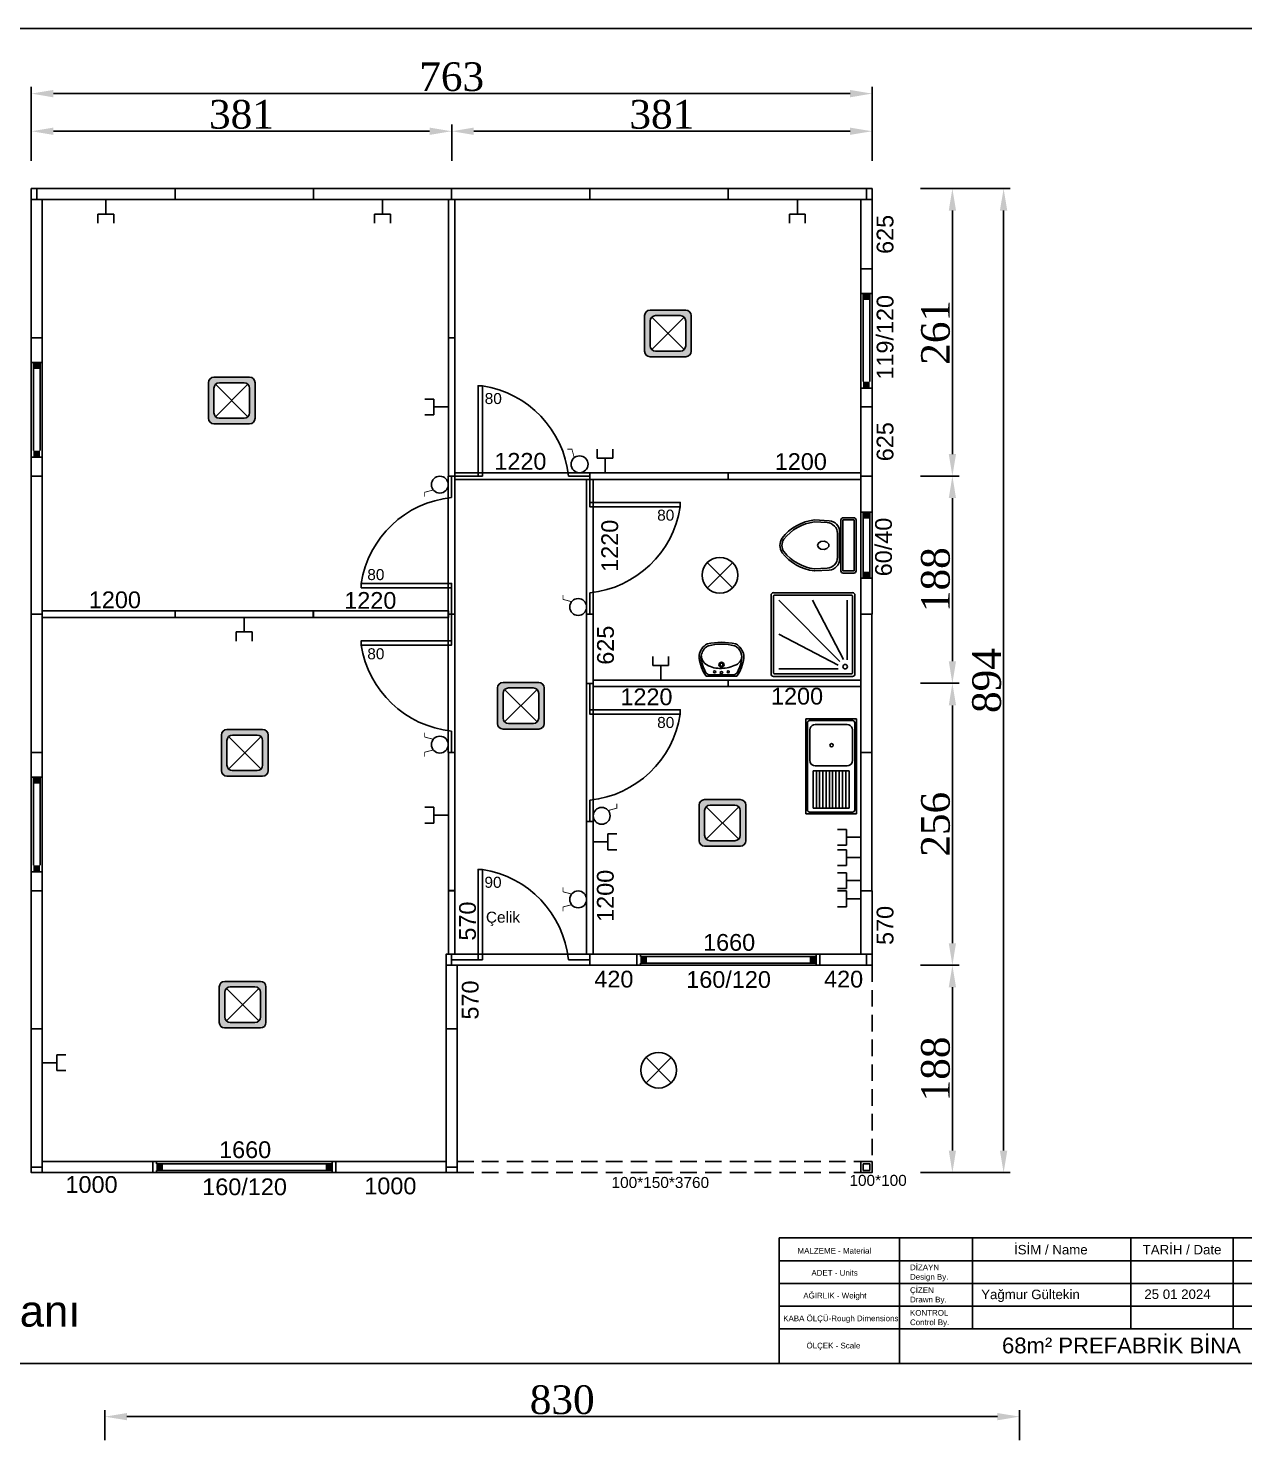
# Model space of a CAD drawing. Header units: millimetres. Extents: x 204298 to 220821, y -217696 to -203281.
# Drawn here: x 208534 to 209637, y -204672 to -203379 of the extents above; entities that cross this region are included whole.
import ezdxf
from ezdxf.enums import TextEntityAlignment as Align

# ---------------------------------------------------------------- set-up
doc = ezdxf.new("R2010")
doc.units = ezdxf.units.MM
doc.header["$MEASUREMENT"] = 0
doc.linetypes.add('DASHED', pattern=[0.75, 0.5, -0.25])
for name, color, linetype in [('1', 250, 'Continuous'), ('Block1', 255, 'Continuous'), ('DUVAR', 7, 'Continuous'), ('KAPI-PEN', 3, 'Continuous'), ('OLCU', 2, 'Continuous'), ('PANO', 11, 'Continuous'), ('TEFRIS', 4, 'Continuous')]:
    doc.layers.add(name, color=color, linetype=linetype)
doc.styles.add('133', font='times.ttf')
doc.styles.get("Standard").update_dxf_attribs({"font": 'arial.ttf'})
doc.dimstyles.new('MAKAS', dxfattribs={"dimscale": 20, "dimtxt": 1.3, "dimasz": 1, "dimexe": 0.3, "dimexo": 0.3, "dimgap": 0.1, "dimtad": 1, "dimrnd": 1, "dimzin": 12, "dimdsep": 46, "dimlunit": 6, "dimtxsty": '133', "dimcen": 0.8, "dimdle": 0.0005, "dimclrd": 4, "dimclre": 6, "dimclrt": 2, "dimazin": 3, "dimtfac": 1, "dimtmove": 0, "dimatfit": 2, "dimldrblk": 'DOTSMALL', "dimfxl": 0, "dimtolj": 1, "dimtzin": 0, "dimarcsym": 0})

# ---------------------------------------------------------------- blocks, each defined once
blk = doc.blocks.new('110')
blk.add_lwpolyline([(74265.2, -40100.5), (74265.2, -40226), (74275.2, -40226), (74275.2, -40100.5)], close=True)
blk = doc.blocks.new('jyt')
at = {"layer": 'PANO', "color": 1}
for p, q in [((-19934.2, -6827.4), (-19934.2, -6747.4)), ((-19928.2, -6827.4), (-19928.2, -6747.4))]:
    blk.add_line(p, q, dxfattribs=at)
for points in [[(-19926.2, -6747.4), (-19936.2, -6747.4)], [(-19926.2, -6833.4), (-19936.2, -6833.4)]]:
    blk.add_lwpolyline(points, dxfattribs=at)
for points in [[(-19928.2, -6747.4), (-19928.2, -6753.4), (-19934.2, -6747.4), (-19934.2, -6753.4)], [(-19928.2, -6833.4), (-19928.2, -6827.4), (-19934.2, -6833.4), (-19934.2, -6827.4)]]:
    blk.add_solid(points, dxfattribs=at)
blk = doc.blocks.new('jsrfg')
at = {"layer": 'PANO', "color": 1}
for p, q in [((-19485.5, -7182.8), (-19485.5, -7242.8)), ((-19479.5, -7182.8), (-19479.5, -7242.8))]:
    blk.add_line(p, q, dxfattribs=at)
for points in [[(-19487.5, -7182.8), (-19477.5, -7182.8)], [(-19487.5, -7242.8), (-19477.5, -7242.8)]]:
    blk.add_lwpolyline(points, dxfattribs=at)
for points in [[(-19485.5, -7182.8), (-19485.5, -7188.8), (-19479.5, -7182.8), (-19479.5, -7188.8)], [(-19485.5, -7242.8), (-19485.5, -7236.8), (-19479.5, -7242.8), (-19479.5, -7236.8)]]:
    blk.add_solid(points, dxfattribs=at)
blk = doc.blocks.new('113')
for points in [[(74265.2, -40728), (74265.2, -40853.5), (74275.2, -40853.5), (74275.2, -40728)], [(74265.2, -40728), (74265.2, -40853.5), (74275.2, -40853.5), (74275.2, -40728)], [(74275.2, -40853.5), (74275.2, -40728), (74265.2, -40728), (74265.2, -40853.5)]]:
    blk.add_lwpolyline(points, close=True)
at = {"layer": 'KAPI-PEN'}
for points in [[(74270.2, -40728), (74270.2, -40756)], [(74270.2, -40834), (74270.2, -40853.5)]]:
    blk.add_lwpolyline(points, dxfattribs=at)
blk.add_lwpolyline([(74270.2, -40834, -0.341049), (74188.2, -40756), (74270.2, -40756), (74270.2, -40752), (74188.2, -40752), (74188.2, -40756)], format="xyb", dxfattribs=at)
blk = doc.blocks.new('gfj')
at = {"layer": 'Block1', "color": 1}
for p, q in [((-3418.2, -20535), (-3418.2, -20533)), ((-3418.2, -20541), (-3418.2, -20543))]:
    blk.add_line(p, q, dxfattribs=at)
at = {"layer": 'PANO', "color": 1}
for p, q in [((-3418.2, -20535), (-3258.7, -20535)), ((-3418.2, -20541), (-3258.7, -20541))]:
    blk.add_line(p, q, dxfattribs=at)
blk.add_lwpolyline([(-3258.7, -20543), (-3258.7, -20533)], dxfattribs=at)
for points in [[(-3418.2, -20541), (-3412.2, -20541), (-3418.2, -20535), (-3412.2, -20535)], [(-3258.7, -20541), (-3264.7, -20541), (-3258.7, -20535), (-3264.7, -20535)]]:
    blk.add_solid(points, dxfattribs=at)
blk = doc.blocks.new('D')
blk.add_lwpolyline([(69161.3, -39614.6), (69286.8, -39614.6), (69286.8, -39608.6), (69161.3, -39608.6)], close=True)
blk = doc.blocks.new('KAPI')
for points in [[(68907.3, -39991.1), (68907.3, -40116.6), (68913.3, -40116.6), (68913.3, -39991.1)], [(68907.3, -39991.1), (68907.3, -40116.6), (68913.3, -40116.6), (68913.3, -39991.1)], [(68913.3, -40116.6), (68913.3, -39991.1), (68907.3, -39991.1), (68907.3, -40116.6)]]:
    blk.add_lwpolyline(points, close=True)
at = {"layer": 'KAPI-PEN'}
for points in [[(68910.3, -39991.1), (68910.3, -40019.1)], [(68910.3, -40097.1), (68910.3, -40116.6)]]:
    blk.add_lwpolyline(points, dxfattribs=at)
blk.add_lwpolyline([(68910.3, -40097.1, -0.341049), (68828.3, -40019.1), (68910.3, -40019.1), (68910.3, -40015.1), (68828.3, -40015.1), (68828.3, -40019.1)], format="xyb", dxfattribs=at)
blk = doc.blocks.new('EVYE')
at = {"layer": 'TEFRIS'}
for p, q in [((-45.2, 24.7), (40.8, 24.7)), ((-45.2, 24.7), (-45.2, -21.3)), ((-41.7, 23.2), (37.3, 23.2)), ((-40.2, -12.8, -1.5), (-40.2, 16.2, -1.5)), ((-35.4, 21, -1.5), (-7.4, 21, -1.5)), ((35.8, 18.1, -1.7), (1.9, 18.1, -1.7)), ((1.9, 18.1, -1.7), (1.9, -14.6, -1.7)), ((35.8, 15.1, -1.7), (1.9, 15.1, -1.7)), ((35.8, -14.6, -1.7), (35.8, 18.1, -1.7)), ((40.8, 24.7), (40.8, -21.3)), ((35.8, 12.2, -1.7), (1.9, 12.2, -1.7)), ((35.8, 9.2, -1.7), (1.9, 9.2, -1.7)), ((35.8, 6.2, -1.7), (1.9, 6.2, -1.7)), ((35.8, 3.2, -1.7), (1.9, 3.2, -1.7)), ((35.8, 0.3, -1.7), (1.9, 0.3, -1.7)), ((35.8, -2.7, -1.7), (1.9, -2.7, -1.7)), ((35.8, -5.7, -1.7), (1.9, -5.7, -1.7)), ((35.8, -8.6, -1.7), (1.9, -8.6, -1.7)), ((35.8, -11.6, -1.7), (1.9, -11.6, -1.7)), ((40.8, -21.3), (-45.2, -21.3)), ((37.3, -19.8), (-41.8, -19.8)), ((35.8, -14.6, -1.7), (1.9, -14.6, -1.7))]:
    blk.add_line(p, q, dxfattribs=at)
blk.add_circle((-21.4, 1.3, -4.5), 1.49, dxfattribs=at)
for points, invisible_edges in [([(-35.4, 21, -1.5), (-80.6, 20.6, -1.5), (-36.9, 20.8, -1.5)], 3), ([(-36.9, 20.8, -1.5), (-80.6, 20.6, -1.5), (-38.2, 20.1, -1.5)], 3), ([(-38.2, -16.7, -1.5), (-79.5, 21.7, -1.5), (-39.3, -15.6, -1.5)], 3), ([(-39.3, -15.6, -1.5), (-79.5, 21.7, -1.5), (-40, -14.3, -1.5)], 3), ([(-40, -14.3, -1.5), (-79.5, 21.7, -1.5), (-40.2, -12.8, -1.5)], 3), ([(-38.2, 20.1, -1.5), (-79.5, -18.3, -1.5), (-39.3, 19, -1.5)], 3), ([(-39.3, 19, -1.5), (-79.5, -18.3, -1.5), (-40, 17.7, -1.5)], 3), ([(-40, 17.7, -1.5), (-79.5, -18.3, -1.5), (-40.2, 16.2, -1.5)], 3), ([(37.3, 23.2), (40.8, 24.7), (-45.2, 24.7)], 13), ([(37.3, 23.2), (-45.2, 24.7), (37.3, 23.2)], 3), ([(-45.2, 24.7), (-41.7, 23.2), (37.3, 23.2)], 13), ([(-43.6, 22), (-45.2, 24.7), (-43.1, 22.6)], 3), ([(-43.7, -17.8), (-45.2, 24.7), (-43.7, 21.2)], 3), ([(-43.1, 22.6), (-45.2, 24.7), (-42.5, 23)], 3), ([(-42.5, 23), (-45.2, 24.7), (-41.8, 23.2)], 3), ([(-43.7, 21.2), (-45.2, 24.7), (-43.7, 21.2)], 3), ([(-43.7, 21.2), (-45.2, 24.7), (-43.6, 22)], 3), ([(-43.7, -17.8), (-45.2, 24.7), (-43.7, -17.8)], 3), ([(-41.8, 23.2), (40.8, 24.7), (-41.7, 23.2)], 3), ([(-7.4, 21, -1.5), (37.8, 20.6, -1.5), (-5.9, 20.8, -1.5)], 3), ([(-5.9, 20.8, -1.5), (37.8, 20.6, -1.5), (-4.6, 20.1, -1.5)], 3), ([(-4.6, -16.7, -1.5), (36.7, 21.7, -1.5), (-3.5, -15.6, -1.5)], 3), ([(-4.6, 20.1, -1.5), (36.7, -18.3, -1.5), (-3.5, 19, -1.5)], 3), ([(-3.5, -15.6, -1.5), (36.7, 21.7, -1.5), (-2.9, -14.3, -1.5)], 3), ([(-3.5, 19, -1.5), (36.7, -18.3, -1.5), (-2.9, 17.7, -1.5)], 3), ([(-2.9, -14.3, -1.5), (36.7, 21.7, -1.5), (-2.6, -12.8, -1.5)], 3), ([(-2.9, 17.7, -1.5), (36.7, -18.3, -1.5), (-2.6, 16.2, -1.5)], 3), ([(-2.6, -12.8, -1.5), (36.7, 21.7, -1.5), (-2.6, 16.2, -1.5)], 3), ([(1.9, -14.6, -1.7), (1.9, 18.1, -1.7), (35.8, 18.1, -1.7)], 12), ([(38.1, 23), (40.8, 24.7), (37.3, 23.2)], 3), ([(38.7, 22.6), (40.8, 24.7), (38.1, 23)], 3), ([(39.1, 22), (40.8, 24.7), (38.7, 22.6)], 3), ([(39.3, 21.2), (40.8, 24.7), (39.1, 22)], 3), ([(39.3, -17.8), (40.8, -21.3), (40.8, 24.7)], 13), ([(39.3, -17.8), (40.8, 24.7), (39.3, -17.8)], 3), ([(39.3, -17.8), (40.8, 24.7), (39.3, 21.2)], 3), ([(39.3, 21.2), (40.8, 24.7), (39.3, 21.2)], 3), ([(-36.9, -17.4, -1.5), (-80.6, -17.2, -1.5), (-38.2, -16.7, -1.5)], 3), ([(-35.4, -17.6, -1.5), (-80.6, -17.2, -1.5), (-36.9, -17.4, -1.5)], 3), ([(-43.6, -18.6), (-45.2, -21.3), (-43.7, -17.8)], 3), ([(-43.1, -19.2), (-45.2, -21.3), (-43.6, -18.6)], 3), ([(-42.5, -19.6), (-45.2, -21.3), (-43.1, -19.2)], 3), ([(-41.8, -19.8), (-45.2, -21.3), (-42.5, -19.6)], 3), ([(-41.7, -19.8), (-45.2, -21.3), (-41.8, -19.8)], 3), ([(-35.4, -17.6, -1.5), (37.7, -17.6, -1.5), (-7.4, -17.6, -1.5)], 3), ([(-7.4, -17.6, -1.5), (37.8, -17.2, -1.5), (-5.9, -17.4, -1.5)], 3), ([(-5.9, -17.4, -1.5), (37.8, -17.2, -1.5), (-4.6, -16.7, -1.5)], 3), ([(37.3, -19.8), (40.8, -21.3), (38.1, -19.6)], 3), ([(37.3, -19.8), (40.8, -21.3), (37.3, -19.8)], 3), ([(38.1, -19.6), (40.8, -21.3), (38.7, -19.2)], 3), ([(38.7, -19.2), (40.8, -21.3), (39.1, -18.6)], 3), ([(39.1, -18.6), (40.8, -21.3), (39.3, -17.8)], 3)]:
    blk.add_3dface(points, dxfattribs=dict(at, invisible_edges=invisible_edges))
blk = doc.blocks.new('DUS')
at = {"layer": 'TEFRIS'}
for p, q in [((-1.6, 0.7), (-73.1, 0.7)), ((-75.3, -1.6), (-75.3, -73.1)), ((-73.1, -2.4), (-73.1, -72.3)), ((-2.4, -1.6), (-72.3, -1.6)), ((-14.5, -6.2), (-68.5, -6.2)), ((-14.6, -9.6), (-68.5, -37.7)), ((-12.9, -12.9), (-68.5, -68.5)), ((-1.6, -72.3), (-1.6, -2.4)), ((0.7, -73.1), (0.7, -1.6)), ((-9.6, -14.6), (-37.7, -68.5)), ((-6.2, -68.5), (-6.2, -14.5)), ((-73.1, -75.3), (-1.6, -75.3)), ((-72.3, -73.1), (-2.4, -73.1))]:
    blk.add_line(p, q, dxfattribs=at)
blk.add_circle((-8.2, -8.2), 2.03, dxfattribs=at)
for centre, radius, start, end in [((-73.1, -1.6), 2.28, 90, 180), ((-1.6, -1.6), 2.28, 0, 90), ((-72.3, -2.4), 0.76, 90, 180), ((-2.4, -2.4), 0.76, 360, 90), ((-73.1, -73.1), 2.28, 180, 270), ((-72.3, -72.3), 0.76, 180, 270), ((-2.4, -72.3), 0.76, 270, 0), ((-1.6, -73.1), 2.28, 270, 360)]:
    blk.add_arc(centre, radius, start, end, dxfattribs=at)
blk = doc.blocks.new('KLOZET')
at = {"layer": 'TEFRIS'}
for p, q in [((-15, 12.4), (-13.8, 12.4)), ((-15, -12.4), (-13.8, -12.4))]:
    blk.add_line(p, q, dxfattribs=at)
for points in [[(-67.2, -6.6, 0.199825), (-37.9, -23.2), (-24.4, -22.4, 0.397632), (-15, -12.4), (-15, 12.4, 0.397632), (-24.4, 22.4), (-37.9, 23.2, 0.199825), (-67.2, 6.6, 0.284389)], [(-37.8, -21.3), (-26.4, -20.7, 0.398989), (-16.9, -10.7), (-16.9, 10.7, 0.398989), (-26.4, 20.7), (-37.8, 21.3, 0.197715), (-65.7, 5.6, 0.284389), (-65.7, -5.6, 0.197715)], [(-2, -25.1, 0.414214), (0, -23.1), (0, 23.1, 0.414214), (-2, 25.1), (-11.8, 25.1, 0.414214), (-13.8, 23.1), (-13.8, -23.1, 0.414214), (-11.8, -25.1)]]:
    blk.add_lwpolyline(points, format="xyb", close=True, dxfattribs=at)
blk.add_lwpolyline([(-11.9, -23.2), (-1.9, -23.2), (-1.9, 23.2), (-11.9, 23.2)], close=True, dxfattribs=at)
at = {"layer": 'TEFRIS', "linetype": 'Continuous'}
blk.add_polyline3d([(-35, -0.1, 0), (-34.2, -2.2, 0), (-32, -3.6, 0), (-29.1, -3.9, 0), (-26.5, -3, 0), (-24.9, -1.2, 0), (-24.9, 0.9, 0), (-26.5, 2.7, 0), (-29.1, 3.6, 0), (-32, 3.3, 0), (-34.2, 1.9, 0), (-35, -0.1, 0)], dxfattribs=at)
blk = doc.blocks.new('LAVABO')
at = {"layer": 'TEFRIS'}
for points in [[(13.9, 0, 0.112842), (20.4, 16.5, 0.051406), (20.4, 17.4, 0.218961), (14.4, 28.5, 0.113197), (12.7, 29.3, 0.122001), (-12.7, 29.3, 0.113197), (-14.4, 28.5, 0.218961), (-20.4, 17.4, 0.051406), (-20.4, 16.5, 0.112842), (-13.9, 0)], [(10, 1.2, 0.248162), (13.8, 2.8, 0.097547), (18.6, 16.6, 0.057084), (18.6, 17.5, 0.205938), (13.7, 26.7, 0.12541), (11.8, 27.7, 0.11725), (-11.8, 27.7, 0.12541), (-13.7, 26.7, 0.174088), (-18.3, 19.3, 0.114282), (-18.6, 16.6, 0.097547), (-13.8, 2.8, 0.248162), (-10, 1.2)]]:
    blk.add_lwpolyline(points, format="xyb", close=True, dxfattribs=at)
blk.add_lwpolyline([(-18.3, 19.3, 0.321438), (-13.2, 10.3, 0.098457), (0, 7.1, 0.139763), (13.2, 10.3, 0.277065), (18.3, 19.3)], format="xyb", dxfattribs=at)
for centre, radius in [((-6.2, 4), 0.923), ((0, 10.5), 2.31), ((0, 10.5), 1.42), ((0, 3.2), 1.08), ((6.2, 4), 0.923)]:
    blk.add_circle(centre, radius, dxfattribs=at)
blk = doc.blocks.new('GLOP')
at = {"layer": 'DUVAR', "color": 1}
for p, q in [((11.4, -11.4), (-11.4, 11.4)), ((11.4, 11.4), (-11.4, -11.4))]:
    blk.add_line(p, q, dxfattribs=at)
blk.add_circle((0, 0), 16.2, dxfattribs=at)
blk = doc.blocks.new('ANAHTAR')
at = {"layer": 'OLCU', "color": 20, "const_width": 0.735}
blk.add_lwpolyline([(-6.1, -4.9), (-13.8, -6.9), (-13.8, -11)], dxfattribs=at)
at = {"layer": 'OLCU', "color": 20}
blk.add_circle((0, 0), 7.67, dxfattribs=at)
blk = doc.blocks.new('TELPRIZ')
at = {"layer": 'DUVAR', "color": 1}
for p, q in [((-7.2, 21.4), (-7.2, 13.1)), ((-7.2, 13.1), (7.2, 13.1)), ((0, 13.1), (0, 0)), ((7.2, 13.1), (7.2, 21.4))]:
    blk.add_line(p, q, dxfattribs=at)
blk = doc.blocks.new('*D7187')
at = {"layer": 'Defpoints', "color": 0}
for p in [(208918.3, -203472.4), (208536.8, -203505.2), (208918.3, -203505.2)]:
    blk.add_point(p, dxfattribs=at)
at = {"layer": 'DUVAR', "color": 6, "lineweight": -2}
for p, q in [((208536.8, -203499.2), (208536.8, -203466.4)), ((208918.3, -203499.2), (208918.3, -203466.4))]:
    blk.add_line(p, q, dxfattribs=at)
at = {"layer": 'DUVAR', "color": 4, "lineweight": -2}
blk.add_line((208556.8, -203472.4), (208898.3, -203472.4), dxfattribs=at)
at = {"layer": 'DUVAR', "color": 4}
for points in [[(208556.8, -203469.1), (208556.8, -203475.7), (208536.8, -203472.4)], [(208898.3, -203475.7), (208898.3, -203469.1), (208918.3, -203472.4)]]:
    blk.add_solid(points, dxfattribs=at)
at = {"layer": 'DUVAR', "color": 2, "insert": (208727.5, -203457.2), "char_height": 26, "attachment_point": 5, "style": '133'}
blk.add_mtext('\\A1;381', dxfattribs=at)
blk = doc.blocks.new('_DotSmall')
at = {"color": 0, "linetype": 'ByBlock', "const_width": 0.5}
blk.add_lwpolyline([(-0.0625, 0, 1), (0.0625, 0, 1)], format="xyb", close=True, dxfattribs=at)
blk = doc.blocks.new('*D7188')
at = {"layer": 'Defpoints', "color": 0}
for p in [(209299.8, -203472.4), (208918.3, -203505.2), (209299.8, -203505.2)]:
    blk.add_point(p, dxfattribs=at)
at = {"layer": 'DUVAR', "color": 6, "lineweight": -2}
for p, q in [((208918.3, -203499.2), (208918.3, -203466.4)), ((209299.8, -203499.2), (209299.8, -203466.4))]:
    blk.add_line(p, q, dxfattribs=at)
at = {"layer": 'DUVAR', "color": 4, "lineweight": -2}
blk.add_line((208938.3, -203472.4), (209279.8, -203472.4), dxfattribs=at)
at = {"layer": 'DUVAR', "color": 4}
for points in [[(208938.3, -203469.1), (208938.3, -203475.7), (208918.3, -203472.4)], [(209279.8, -203475.7), (209279.8, -203469.1), (209299.8, -203472.4)]]:
    blk.add_solid(points, dxfattribs=at)
at = {"layer": 'DUVAR', "color": 2, "insert": (209109, -203457.2), "char_height": 26, "attachment_point": 5, "style": '133'}
blk.add_mtext('\\A1;381', dxfattribs=at)
blk = doc.blocks.new('*D7189')
at = {"layer": 'Defpoints', "color": 0}
for p in [(209299.8, -203438.2), (208536.8, -203472.4), (209299.8, -203472.4)]:
    blk.add_point(p, dxfattribs=at)
at = {"layer": 'DUVAR', "color": 6, "lineweight": -2}
for p, q in [((208536.8, -203466.4), (208536.8, -203432.2)), ((209299.8, -203466.4), (209299.8, -203432.2))]:
    blk.add_line(p, q, dxfattribs=at)
at = {"layer": 'DUVAR', "color": 4, "lineweight": -2}
blk.add_line((208556.8, -203438.2), (209279.8, -203438.2), dxfattribs=at)
at = {"layer": 'DUVAR', "color": 4}
for points in [[(208556.8, -203434.9), (208556.8, -203441.6), (208536.8, -203438.2)], [(209279.8, -203441.6), (209279.8, -203434.9), (209299.8, -203438.2)]]:
    blk.add_solid(points, dxfattribs=at)
at = {"layer": 'DUVAR', "color": 2, "insert": (208918.3, -203423), "char_height": 26, "attachment_point": 5, "style": '133'}
blk.add_mtext('\\A1;763', dxfattribs=at)
blk = doc.blocks.new('*D7190')
at = {"layer": 'Defpoints', "color": 0}
for p in [(209337.9, -203524.5), (209337.9, -203785.5), (209372.7, -203785.5)]:
    blk.add_point(p, dxfattribs=at)
at = {"layer": 'DUVAR', "color": 6, "lineweight": -2}
for p, q in [((209343.9, -203524.5), (209378.7, -203524.5)), ((209343.9, -203785.5), (209378.7, -203785.5))]:
    blk.add_line(p, q, dxfattribs=at)
at = {"layer": 'DUVAR', "color": 4, "lineweight": -2}
blk.add_line((209372.7, -203544.5), (209372.7, -203765.5), dxfattribs=at)
at = {"layer": 'DUVAR', "color": 4}
for points in [[(209376, -203544.5), (209369.4, -203544.5), (209372.7, -203524.5)], [(209369.4, -203765.5), (209376, -203765.5), (209372.7, -203785.5)]]:
    blk.add_solid(points, dxfattribs=at)
at = {"layer": 'DUVAR', "color": 2, "insert": (209357.5, -203655), "char_height": 26, "attachment_point": 5, "rotation": 90, "style": '133'}
blk.add_mtext('\\A1;261', dxfattribs=at)
blk = doc.blocks.new('*D7191')
at = {"layer": 'Defpoints', "color": 0}
for p in [(209337.9, -203785.5), (209337.9, -203973.7), (209372.7, -203973.7)]:
    blk.add_point(p, dxfattribs=at)
at = {"layer": 'DUVAR', "color": 6, "lineweight": -2}
for p, q in [((209343.9, -203785.5), (209378.7, -203785.5)), ((209343.9, -203973.7), (209378.7, -203973.7))]:
    blk.add_line(p, q, dxfattribs=at)
at = {"layer": 'DUVAR', "color": 4, "lineweight": -2}
blk.add_line((209372.7, -203805.5), (209372.7, -203953.7), dxfattribs=at)
at = {"layer": 'DUVAR', "color": 4}
for points in [[(209376, -203805.5), (209369.4, -203805.5), (209372.7, -203785.5)], [(209369.4, -203953.7), (209376, -203953.7), (209372.7, -203973.7)]]:
    blk.add_solid(points, dxfattribs=at)
at = {"layer": 'DUVAR', "color": 2, "insert": (209357.5, -203879.6), "char_height": 26, "attachment_point": 5, "rotation": 90, "style": '133'}
blk.add_mtext('\\A1;188', dxfattribs=at)
blk = doc.blocks.new('*D7192')
at = {"layer": 'Defpoints', "color": 0}
for p in [(209337.9, -203973.7), (209337.9, -204229.7), (209372.7, -204229.7)]:
    blk.add_point(p, dxfattribs=at)
at = {"layer": 'DUVAR', "color": 6, "lineweight": -2}
for p, q in [((209343.9, -203973.7), (209378.7, -203973.7)), ((209343.9, -204229.7), (209378.7, -204229.7))]:
    blk.add_line(p, q, dxfattribs=at)
at = {"layer": 'DUVAR', "color": 4, "lineweight": -2}
blk.add_line((209372.7, -203993.7), (209372.7, -204209.7), dxfattribs=at)
at = {"layer": 'DUVAR', "color": 4}
for points in [[(209376, -203993.7), (209369.4, -203993.7), (209372.7, -203973.7)], [(209369.4, -204209.7), (209376, -204209.7), (209372.7, -204229.7)]]:
    blk.add_solid(points, dxfattribs=at)
at = {"layer": 'DUVAR', "color": 2, "insert": (209357.5, -204101.7), "char_height": 26, "attachment_point": 5, "rotation": 90, "style": '133'}
blk.add_mtext('\\A1;256', dxfattribs=at)
blk = doc.blocks.new('*D7193')
at = {"layer": 'Defpoints', "color": 0}
for p in [(209337.9, -204229.7), (209337.9, -204418), (209372.7, -204418)]:
    blk.add_point(p, dxfattribs=at)
at = {"layer": 'DUVAR', "color": 6, "lineweight": -2}
for p, q in [((209343.9, -204229.7), (209378.7, -204229.7)), ((209343.9, -204418), (209378.7, -204418))]:
    blk.add_line(p, q, dxfattribs=at)
at = {"layer": 'DUVAR', "color": 4, "lineweight": -2}
blk.add_line((209372.7, -204249.7), (209372.7, -204398), dxfattribs=at)
at = {"layer": 'DUVAR', "color": 4}
for points in [[(209376, -204249.7), (209369.4, -204249.7), (209372.7, -204229.7)], [(209369.4, -204398), (209376, -204398), (209372.7, -204418)]]:
    blk.add_solid(points, dxfattribs=at)
at = {"layer": 'DUVAR', "color": 2, "insert": (209357.5, -204323.9), "char_height": 26, "attachment_point": 5, "rotation": 90, "style": '133'}
blk.add_mtext('\\A1;188', dxfattribs=at)
blk = doc.blocks.new('*D7194')
at = {"layer": 'Defpoints', "color": 0}
for p in [(209372.7, -203524.5), (209419.2, -203524.5), (209372.7, -204418)]:
    blk.add_point(p, dxfattribs=at)
at = {"layer": 'DUVAR', "color": 6, "lineweight": -2}
for p, q in [((209378.7, -203524.5), (209425.2, -203524.5)), ((209378.7, -204418), (209425.2, -204418))]:
    blk.add_line(p, q, dxfattribs=at)
at = {"layer": 'DUVAR', "color": 4, "lineweight": -2}
blk.add_line((209419.2, -204398), (209419.2, -203544.5), dxfattribs=at)
at = {"layer": 'DUVAR', "color": 4}
for points in [[(209422.5, -203544.5), (209415.8, -203544.5), (209419.2, -203524.5)], [(209415.8, -204398), (209422.5, -204398), (209419.2, -204418)]]:
    blk.add_solid(points, dxfattribs=at)
at = {"layer": 'DUVAR', "color": 2, "insert": (209403.9, -203971.2), "char_height": 26, "attachment_point": 5, "rotation": 90, "style": '133'}
blk.add_mtext('\\A1;894', dxfattribs=at)
blk = doc.blocks.new('*D7383')
at = {"layer": 'Defpoints', "color": 0}
for p in [(209433.6, -204639.6), (208603.6, -204666.9), (209433.6, -204666.9)]:
    blk.add_point(p, dxfattribs=at)
at = {"layer": 'DUVAR', "color": 6, "lineweight": -2}
for p, q in [((208603.6, -204660.9), (208603.6, -204633.6)), ((209433.6, -204660.9), (209433.6, -204633.6))]:
    blk.add_line(p, q, dxfattribs=at)
at = {"layer": 'DUVAR', "color": 4, "lineweight": -2}
blk.add_line((208623.6, -204639.6), (209413.6, -204639.6), dxfattribs=at)
at = {"layer": 'DUVAR', "color": 4}
for points in [[(208623.6, -204636.3), (208623.6, -204642.9), (208603.6, -204639.6)], [(209413.6, -204642.9), (209413.6, -204636.3), (209433.6, -204639.6)]]:
    blk.add_solid(points, dxfattribs=at)
at = {"layer": 'DUVAR', "color": 2, "insert": (209018.6, -204624.4), "char_height": 26, "attachment_point": 5, "style": '133'}
blk.add_mtext('\\A1;830', dxfattribs=at)

msp = doc.modelspace()

# ---------------------------------------------------------------- hatches: boundary and pattern name
at = {"layer": 'Block1'}
h = msp.add_hatch(color=0, dxfattribs=at)
edge = h.paths.add_edge_path()
edge.add_line((209098.355, -203634.813), (209130.715, -203634.813))
edge.add_arc((209130.715, -203639.813), 5, 0, 90, ccw=False)
edge.add_line((209135.715, -203639.813), (209135.715, -203672.173))
edge.add_arc((209130.715, -203672.173), 5, 270, 360, ccw=False)
edge.add_line((209130.715, -203677.173), (209098.355, -203677.173))
edge.add_arc((209098.355, -203672.173), 5, 180, 270, ccw=False)
edge.add_line((209093.355, -203672.173), (209093.355, -203639.813))
edge.add_arc((209098.355, -203639.813), 5, 90, 180, ccw=False)
edge = h.paths.add_edge_path(flags=16)
edge.add_line((209103.355, -203639.813), (209125.715, -203639.813))
edge.add_arc((209125.715, -203644.813), 5, 0, 90, ccw=False)
edge.add_line((209130.715, -203644.813), (209130.715, -203667.173))
edge.add_arc((209125.715, -203667.173), 5, 270, 360, ccw=False)
edge.add_line((209125.715, -203672.173), (209103.355, -203672.173))
edge.add_arc((209103.355, -203667.173), 5, 180, 270, ccw=False)
edge.add_line((209098.355, -203667.173), (209098.355, -203644.813))
edge.add_arc((209103.355, -203644.813), 5, 90, 180, ccw=False)
h = msp.add_hatch(color=0, dxfattribs=at)
edge = h.paths.add_edge_path()
edge.add_line((208702.522, -203695.71), (208734.882, -203695.71))
edge.add_arc((208734.882, -203700.71), 5, 0, 90, ccw=False)
edge.add_line((208739.882, -203700.71), (208739.882, -203733.07))
edge.add_arc((208734.882, -203733.07), 5, 270, 360, ccw=False)
edge.add_line((208734.882, -203738.07), (208702.522, -203738.07))
edge.add_arc((208702.522, -203733.07), 5, 180, 270, ccw=False)
edge.add_line((208697.522, -203733.07), (208697.522, -203700.71))
edge.add_arc((208702.522, -203700.71), 5, 90, 180, ccw=False)
edge = h.paths.add_edge_path(flags=16)
edge.add_line((208707.522, -203700.71), (208729.882, -203700.71))
edge.add_arc((208729.882, -203705.71), 5, 0, 90, ccw=False)
edge.add_line((208734.882, -203705.71), (208734.882, -203728.07))
edge.add_arc((208729.882, -203728.07), 5, 270, 360, ccw=False)
edge.add_line((208729.882, -203733.07), (208707.522, -203733.07))
edge.add_arc((208707.522, -203728.07), 5, 180, 270, ccw=False)
edge.add_line((208702.522, -203728.07), (208702.522, -203705.71))
edge.add_arc((208707.522, -203705.71), 5, 90, 180, ccw=False)
h = msp.add_hatch(color=0, dxfattribs=at)
edge = h.paths.add_edge_path()
edge.add_line((208964.908, -203972.89), (208997.267, -203972.89))
edge.add_arc((208997.267, -203977.89), 5, 0, 90, ccw=False)
edge.add_line((209002.267, -203977.89), (209002.267, -204010.25))
edge.add_arc((208997.267, -204010.25), 5, 270, 360, ccw=False)
edge.add_line((208997.267, -204015.25), (208964.908, -204015.25))
edge.add_arc((208964.908, -204010.25), 5, 180, 270, ccw=False)
edge.add_line((208959.908, -204010.25), (208959.908, -203977.89))
edge.add_arc((208964.908, -203977.89), 5, 90, 180, ccw=False)
edge = h.paths.add_edge_path(flags=16)
edge.add_line((208969.908, -203977.89), (208992.267, -203977.89))
edge.add_arc((208992.267, -203982.89), 5, 0, 90, ccw=False)
edge.add_line((208997.267, -203982.89), (208997.267, -204005.25))
edge.add_arc((208992.267, -204005.25), 5, 270, 360, ccw=False)
edge.add_line((208992.267, -204010.25), (208969.908, -204010.25))
edge.add_arc((208969.908, -204005.25), 5, 180, 270, ccw=False)
edge.add_line((208964.908, -204005.25), (208964.908, -203982.89))
edge.add_arc((208969.908, -203982.89), 5, 90, 180, ccw=False)
h = msp.add_hatch(color=0, dxfattribs=at)
edge = h.paths.add_edge_path()
edge.add_line((208714.359, -204015.642), (208746.718, -204015.642))
edge.add_arc((208746.718, -204020.642), 5, 0, 90, ccw=False)
edge.add_line((208751.718, -204020.642), (208751.718, -204053.002))
edge.add_arc((208746.718, -204053.002), 5, 270, 360, ccw=False)
edge.add_line((208746.718, -204058.002), (208714.359, -204058.002))
edge.add_arc((208714.359, -204053.002), 5, 180, 270, ccw=False)
edge.add_line((208709.359, -204053.002), (208709.359, -204020.642))
edge.add_arc((208714.359, -204020.642), 5, 90, 180, ccw=False)
edge = h.paths.add_edge_path(flags=16)
edge.add_line((208719.359, -204020.642), (208741.718, -204020.642))
edge.add_arc((208741.718, -204025.642), 5, 0, 90, ccw=False)
edge.add_line((208746.718, -204025.642), (208746.718, -204048.002))
edge.add_arc((208741.718, -204048.002), 5, 270, 360, ccw=False)
edge.add_line((208741.718, -204053.002), (208719.359, -204053.002))
edge.add_arc((208719.359, -204048.002), 5, 180, 270, ccw=False)
edge.add_line((208714.359, -204048.002), (208714.359, -204025.642))
edge.add_arc((208719.359, -204025.642), 5, 90, 180, ccw=False)
h = msp.add_hatch(color=0, dxfattribs=at)
edge = h.paths.add_edge_path()
edge.add_line((209147.848, -204079.274), (209180.208, -204079.274))
edge.add_arc((209180.208, -204084.274), 5, 0, 90, ccw=False)
edge.add_line((209185.208, -204084.274), (209185.208, -204116.634))
edge.add_arc((209180.208, -204116.634), 5, 270, 360, ccw=False)
edge.add_line((209180.208, -204121.634), (209147.848, -204121.634))
edge.add_arc((209147.848, -204116.634), 5, 180, 270, ccw=False)
edge.add_line((209142.848, -204116.634), (209142.848, -204084.274))
edge.add_arc((209147.848, -204084.274), 5, 90, 180, ccw=False)
edge = h.paths.add_edge_path(flags=16)
edge.add_line((209152.848, -204084.274), (209175.208, -204084.274))
edge.add_arc((209175.208, -204089.274), 5, 0, 90, ccw=False)
edge.add_line((209180.208, -204089.274), (209180.208, -204111.634))
edge.add_arc((209175.208, -204111.634), 5, 270, 360, ccw=False)
edge.add_line((209175.208, -204116.634), (209152.848, -204116.634))
edge.add_arc((209152.848, -204111.634), 5, 180, 270, ccw=False)
edge.add_line((209147.848, -204111.634), (209147.848, -204089.274))
edge.add_arc((209152.848, -204089.274), 5, 90, 180, ccw=False)
h = msp.add_hatch(color=0, dxfattribs=at)
edge = h.paths.add_edge_path()
edge.add_line((208712.37, -204244.318), (208744.73, -204244.318))
edge.add_arc((208744.73, -204249.318), 5, 0, 90, ccw=False)
edge.add_line((208749.73, -204249.318), (208749.73, -204281.678))
edge.add_arc((208744.73, -204281.678), 5, 270, 360, ccw=False)
edge.add_line((208744.73, -204286.678), (208712.37, -204286.678))
edge.add_arc((208712.37, -204281.678), 5, 180, 270, ccw=False)
edge.add_line((208707.37, -204281.678), (208707.37, -204249.318))
edge.add_arc((208712.37, -204249.318), 5, 90, 180, ccw=False)
edge = h.paths.add_edge_path(flags=16)
edge.add_line((208717.37, -204249.318), (208739.73, -204249.318))
edge.add_arc((208739.73, -204254.318), 5, 0, 90, ccw=False)
edge.add_line((208744.73, -204254.318), (208744.73, -204276.678))
edge.add_arc((208739.73, -204276.678), 5, 270, 360, ccw=False)
edge.add_line((208739.73, -204281.678), (208717.37, -204281.678))
edge.add_arc((208717.37, -204276.678), 5, 180, 270, ccw=False)
edge.add_line((208712.37, -204276.678), (208712.37, -204254.318))
edge.add_arc((208717.37, -204254.318), 5, 90, 180, ccw=False)

# ---------------------------------------------------------------- linework, layer by layer
at = {"linetype": 'Continuous', "lineweight": 25}
msp.add_line((209922.706, -204559.947), (209215.402, -204559.947), dxfattribs=at)
at = {"color": 2}
for points in [[(209922.706, -204591.282), (208135.971, -204591.282), (208135.971, -203379.081), (209922.706, -203379.081)], [(209215.402, -204477.364), (209922.706, -204477.364), (209922.706, -204591.282), (209215.402, -204591.282)], [(209922.706, -205803.483), (208135.971, -205803.483), (208135.971, -204591.282), (209922.706, -204591.282)]]:
    msp.add_lwpolyline(points, close=True, dxfattribs=at)
for points in [[(209299.752, -203597.238), (209299.752, -203534.488), (209289.752, -203534.488), (209289.752, -203597.238)], [(209289.752, -203722.738), (209289.752, -203597.238), (209299.752, -203597.238), (209299.752, -203722.738)], [(209289.752, -203722.738), (209289.752, -203597.238), (209299.752, -203597.238), (209299.752, -203722.738)], [(209289.752, -203722.738), (209289.752, -203597.238), (209299.752, -203597.238), (209299.752, -203722.738)], [(209299.752, -203722.738), (209299.752, -203597.238), (209289.752, -203597.238), (209289.752, -203722.738)], [(208536.752, -203785.488), (208536.752, -203659.988), (208546.752, -203659.988), (208546.752, -203785.488)], [(208536.752, -203785.488), (208536.752, -203659.988), (208546.752, -203659.988), (208546.752, -203785.488)], [(208536.752, -203785.488), (208536.752, -203659.988), (208546.752, -203659.988), (208546.752, -203785.488)], [(208546.752, -203785.488), (208546.752, -203659.988), (208536.752, -203659.988), (208536.752, -203785.488)], [(209299.752, -203785.488), (209299.752, -203722.738), (209289.752, -203722.738), (209289.752, -203785.488)], [(208921.234, -203782.488), (209043.752, -203782.488), (209043.752, -203788.488), (208921.234, -203788.488)], [(208921.234, -203782.488), (209043.752, -203782.488), (209043.752, -203788.488), (208921.234, -203788.488)], [(209043.752, -203788.488), (208921.234, -203788.488), (208921.234, -203782.488), (209043.752, -203782.488)], [(209046.752, -203788.488), (209046.752, -203910.988), (209040.752, -203910.988), (209040.752, -203788.488)], [(209046.752, -203788.488), (209046.752, -203910.988), (209040.752, -203910.988), (209040.752, -203788.488)], [(209040.752, -203910.988), (209040.752, -203788.488), (209046.752, -203788.488), (209046.752, -203910.988)], [(209169.252, -203788.488), (209289.752, -203788.488), (209289.752, -203782.488), (209169.252, -203782.488)], [(209299.752, -203785.488), (209299.752, -203910.988), (209289.752, -203910.988), (209289.752, -203785.488)], [(209289.752, -203910.988), (209289.752, -203785.488), (209299.752, -203785.488), (209299.752, -203910.988)], [(208546.752, -203913.988), (208667.252, -203913.988), (208667.252, -203907.988), (208546.752, -203907.988)], [(208792.752, -203913.988), (208915.252, -203913.988), (208915.252, -203907.988), (208792.752, -203907.988)], [(209046.752, -203910.988), (209046.752, -203973.738), (209040.752, -203973.738), (209040.752, -203910.988)], [(209046.752, -203976.738), (209169.252, -203976.738), (209169.252, -203970.738), (209046.752, -203970.738)], [(209169.252, -203976.738), (209289.752, -203976.738), (209289.752, -203970.738), (209169.252, -203970.738)], [(208536.752, -204161.988), (208536.752, -204036.488), (208546.752, -204036.488), (208546.752, -204161.988)], [(208536.752, -204161.988), (208536.752, -204036.488), (208546.752, -204036.488), (208546.752, -204161.988)], [(208536.752, -204161.988), (208536.752, -204036.488), (208546.752, -204036.488), (208546.752, -204161.988)], [(208546.752, -204161.988), (208546.752, -204036.488), (208536.752, -204036.488), (208536.752, -204161.988)], [(209046.752, -204099.238), (209046.752, -204219.738), (209040.752, -204219.738), (209040.752, -204099.238)], [(208921.252, -204161.988), (208921.252, -204219.738), (208915.252, -204219.738), (208915.252, -204161.988)], [(209299.752, -204219.738), (209299.752, -204161.988), (209289.752, -204161.988), (209289.752, -204219.738)], [(208923.252, -204287.488), (208923.252, -204229.738), (208913.252, -204229.738), (208913.252, -204287.488)], [(209043.752, -204229.738), (209086.252, -204229.738), (209086.252, -204219.738), (209043.752, -204219.738)], [(209252.252, -204229.738), (209086.252, -204229.738), (209086.252, -204219.738), (209252.252, -204219.738)], [(209252.252, -204229.738), (209294.752, -204229.738), (209294.752, -204219.738), (209252.252, -204219.738)], [(208546.752, -204417.988), (208647.002, -204417.988), (208647.002, -204407.988), (208546.752, -204407.988)], [(208813.002, -204417.988), (208647.002, -204417.988), (208647.002, -204407.988), (208813.002, -204407.988)], [(208813.002, -204417.988), (208913.252, -204417.988), (208913.252, -204407.988), (208813.002, -204407.988)]]:
    msp.add_lwpolyline(points, close=True)
at = {"layer": '1', "color": 7, "linetype": 'Continuous', "lineweight": 25, "ltscale": 1}
msp.add_line((209324.651, -204591.282), (209324.651, -204477.364), dxfattribs=at)
at = {"layer": '1', "color": 254, "linetype": 'Continuous', "lineweight": 25, "ltscale": 1, "flags": 128}
for points in [[(209390.89, -204477.364), (209390.89, -204559.947), (209390.89, -204559.947)], [(209534.527, -204477.364), (209534.527, -204560.474)], [(209627.454, -204477.364), (209627.454, -204559.947)]]:
    msp.add_lwpolyline(points, dxfattribs=at)
at = {"layer": '1', "color": 255, "linetype": 'Continuous', "lineweight": 25, "ltscale": 1, "flags": 128}
for points in [[(209215.402, -204498.01), (209390.89, -204498.01), (209534.527, -204498.01), (209593.045, -204498.01), (209723.896, -204498.01)], [(209215.402, -204518.656), (209390.89, -204518.656), (209534.527, -204518.656), (209593.045, -204518.656), (209723.896, -204518.656)], [(209215.402, -204539.301), (209390.89, -204539.301), (209534.527, -204539.301), (209593.045, -204539.301), (209723.896, -204539.301)]]:
    msp.add_lwpolyline(points, dxfattribs=at)
at = {"layer": 'Block1', "color": 1}
for p, q in [((209129.25, -203641.277), (209099.819, -203670.708)), ((209099.819, -203641.277), (209129.25, -203670.708)), ((208733.417, -203702.175), (208703.987, -203731.606)), ((208703.987, -203702.175), (208733.417, -203731.606)), ((208995.803, -203979.354), (208966.372, -204008.785)), ((208966.372, -203979.354), (208995.803, -204008.785)), ((208745.254, -204022.107), (208715.823, -204051.538)), ((208715.823, -204022.107), (208745.254, -204051.538)), ((209178.744, -204085.738), (209149.313, -204115.169)), ((209149.313, -204085.738), (209178.744, -204115.169)), ((208743.265, -204250.783), (208713.835, -204280.213)), ((208713.835, -204250.783), (208743.265, -204280.213))]:
    msp.add_line(p, q, dxfattribs=at)
at = {"layer": 'Block1', "color": 1, "linetype": 'DASHED', "ltscale": 30}
for p, q in [((209299.752, -204229.738), (209299.752, -204417.988)), ((208923.252, -204407.988), (209299.752, -204407.988)), ((208923.252, -204417.988), (209299.752, -204417.988))]:
    msp.add_line(p, q, dxfattribs=at)
at = {"layer": 'Block1', "color": 0}
for points in [[(209098.355, -203634.813), (209130.715, -203634.813, -0.41421356), (209135.715, -203639.813), (209135.715, -203672.173, -0.41421356), (209130.715, -203677.173), (209098.355, -203677.173, -0.41421356), (209093.355, -203672.173), (209093.355, -203639.813, -0.41421356)], [(209103.355, -203639.813), (209125.715, -203639.813, -0.41421356), (209130.715, -203644.813), (209130.715, -203667.173, -0.41421356), (209125.715, -203672.173), (209103.355, -203672.173, -0.41421356), (209098.355, -203667.173), (209098.355, -203644.813, -0.41421356)], [(208702.522, -203695.71), (208734.882, -203695.71, -0.41421356), (208739.882, -203700.71), (208739.882, -203733.07, -0.41421356), (208734.882, -203738.07), (208702.522, -203738.07, -0.41421356), (208697.522, -203733.07), (208697.522, -203700.71, -0.41421356)], [(208707.522, -203700.71), (208729.882, -203700.71, -0.41421356), (208734.882, -203705.71), (208734.882, -203728.07, -0.41421356), (208729.882, -203733.07), (208707.522, -203733.07, -0.41421356), (208702.522, -203728.07), (208702.522, -203705.71, -0.41421356)], [(208964.908, -203972.89), (208997.267, -203972.89, -0.41421356), (209002.267, -203977.89), (209002.267, -204010.25, -0.41421356), (208997.267, -204015.25), (208964.908, -204015.25, -0.41421356), (208959.908, -204010.25), (208959.908, -203977.89, -0.41421356)], [(208969.908, -203977.89), (208992.267, -203977.89, -0.41421356), (208997.267, -203982.89), (208997.267, -204005.25, -0.41421356), (208992.267, -204010.25), (208969.908, -204010.25, -0.41421356), (208964.908, -204005.25), (208964.908, -203982.89, -0.41421356)], [(208714.359, -204015.642), (208746.718, -204015.642, -0.41421356), (208751.718, -204020.642), (208751.718, -204053.002, -0.41421356), (208746.718, -204058.002), (208714.359, -204058.002, -0.41421356), (208709.359, -204053.002), (208709.359, -204020.642, -0.41421356)], [(208719.359, -204020.642), (208741.718, -204020.642, -0.41421356), (208746.718, -204025.642), (208746.718, -204048.002, -0.41421356), (208741.718, -204053.002), (208719.359, -204053.002, -0.41421356), (208714.359, -204048.002), (208714.359, -204025.642, -0.41421356)], [(209147.848, -204079.274), (209180.208, -204079.274, -0.41421356), (209185.208, -204084.274), (209185.208, -204116.634, -0.41421356), (209180.208, -204121.634), (209147.848, -204121.634, -0.41421356), (209142.848, -204116.634), (209142.848, -204084.274, -0.41421356)], [(209152.848, -204084.274), (209175.208, -204084.274, -0.41421356), (209180.208, -204089.274), (209180.208, -204111.634, -0.41421356), (209175.208, -204116.634), (209152.848, -204116.634, -0.41421356), (209147.848, -204111.634), (209147.848, -204089.274, -0.41421356)], [(208712.37, -204244.318), (208744.73, -204244.318, -0.41421356), (208749.73, -204249.318), (208749.73, -204281.678, -0.41421356), (208744.73, -204286.678), (208712.37, -204286.678, -0.41421356), (208707.37, -204281.678), (208707.37, -204249.318, -0.41421356)], [(208717.37, -204249.318), (208739.73, -204249.318, -0.41421356), (208744.73, -204254.318), (208744.73, -204276.678, -0.41421356), (208739.73, -204281.678), (208717.37, -204281.678, -0.41421356), (208712.37, -204276.678), (208712.37, -204254.318, -0.41421356)]]:
    msp.add_lwpolyline(points, format="xyb", close=True, dxfattribs=at)
at = {"layer": 'DUVAR', "color": 1}
for points in [[(208541.752, -203524.488), (208536.752, -203524.488), (208536.752, -203534.488), (208541.752, -203534.488)], [(209299.752, -203524.488), (209294.752, -203524.488), (209294.752, -203534.488), (209299.752, -203534.488)], [(208918.252, -204219.738), (208913.252, -204219.738), (208913.252, -204229.738), (208918.252, -204229.738)], [(209299.752, -204219.738), (209294.752, -204219.738), (209294.752, -204229.738), (209299.752, -204229.738)], [(209291.752, -204409.988), (209297.752, -204409.988), (209297.752, -204415.988), (209291.752, -204415.988)], [(208536.752, -204412.988), (208536.752, -204417.988), (208546.752, -204417.988), (208546.752, -204412.988)], [(208913.252, -204412.988), (208913.252, -204417.988), (208923.252, -204417.988), (208923.252, -204412.988)]]:
    msp.add_lwpolyline(points, close=True, dxfattribs=at)
msp.add_lwpolyline([(209289.752, -204407.988), (209299.752, -204407.988), (209299.752, -204417.988), (209289.752, -204417.988), (209289.752, -204407.988)], dxfattribs=at)
at = {"layer": 'KAPI-PEN'}
for points in [[(209024.252, -203785.488, 0.34104855), (208946.252, -203703.488), (208946.252, -203785.488), (208942.252, -203785.488), (208942.252, -203703.488), (208946.252, -203703.488)], [(209043.752, -203891.488, 0.34104855), (209125.752, -203813.488), (209043.752, -203813.488), (209043.752, -203809.488), (209125.752, -203809.488), (209125.752, -203813.488)]]:
    msp.add_lwpolyline(points, format="xyb", dxfattribs=at)
for points in [[(208921.234, -203785.488), (208946.252, -203785.488)], [(209024.252, -203785.488), (209043.752, -203785.488)], [(209043.752, -203788.488), (209043.752, -203813.488)], [(209043.752, -203891.488), (209043.752, -203910.988)]]:
    msp.add_lwpolyline(points, dxfattribs=at)

# ---------------------------------------------------------------- block references
at = {"xscale": -1}
for name, p, rotation in [('110', (168441.251, -129259.257), 89.99999999999994), ('110', (168566.751, -129259.257), 89.99999999999993), ('110', (168692.251, -129259.257), 89.99999999999993), ('110', (168817.751, -129259.257), 89.99999999999993), ('110', (168943.251, -129259.257), 89.99999999999993), ('110', (169068.751, -129259.257), 89.99999999999993), ('110', (134271.52, -243760.49), 180), ('D', (169306.677, -134373.156), 89.99999999999994), ('D', (169306.668, -134498.656), 89.99999999999993), ('110', (134271.52, -244011.49), 180), ('KAPI', (140007.902, -243902.064), 180), ('110', (134271.52, -244136.99), 180), ('110', (135024.52, -244136.99), 180), ('D', (169306.677, -134875.156), 89.99999999999993), ('110', (135024.52, -244262.49), 180), ('113', (168190.251, -129954.507), 89.99999999999994), ('110', (134271.52, -244387.99), 180), ('110', (134271.52, -244513.49), 180), ('110', (134648.02, -244513.49), 180)]:
    msp.add_blockref(name, p, dxfattribs=dict(at, rotation=rotation))
for name, p in [('D', (139882.42, -164173.913)), ('D', (139505.92, -164299.413)), ('KAPI', (140007.902, -163919.913))]:
    msp.add_blockref(name, p)
msp.add_blockref('KAPI', (277954.084, -163982.663), dxfattribs=at)
at = {"layer": 'Block1', "color": 0}
for name, p in [('jyt', (229225.906, -196872.277)), ('jyt', (228472.906, -196935.027)), ('jsrfg', (228777.296, -196635.465)), ('jyt', (228472.906, -197311.527))]:
    msp.add_blockref(name, p, dxfattribs=at)
at = {"layer": 'Block1', "color": 1}
for p in [(212507.745, -183686.782), (212068.495, -183875.032)]:
    msp.add_blockref('gfj', p, dxfattribs=at)
at = {"layer": 'TEFRIS', "lineweight": 25, "xscale": -1}
for name, p, rotation in [('TELPRIZ', (208604.502, -203534.488), 180), ('TELPRIZ', (208855.502, -203534.488), 180), ('TELPRIZ', (209232.002, -203534.488), 180), ('TELPRIZ', (208915.243, -203722.738), 89.99999999999997), ('ANAHTAR', (209033.083, -203904.404), 180), ('TELPRIZ', (208730.002, -203913.988), 180), ('ANAHTAR', (208907.565, -204029.371), 180), ('TELPRIZ', (208915.202, -204093.436), 89.99999999999997), ('TELPRIZ', (209289.752, -204113.534), 89.99999999999997), ('TELPRIZ', (209289.752, -204131.982), 89.99999999999997), ('TELPRIZ', (209289.752, -204152.857), 89.99999999999997), ('ANAHTAR', (209033.083, -204169.894), 180), ('TELPRIZ', (209289.752, -204169.363), 89.99999999999997)]:
    msp.add_blockref(name, p, dxfattribs=dict(at, rotation=rotation))
at = {"layer": 'TEFRIS', "lineweight": 25}
for name, p, rotation in [('ANAHTAR', (209034.334, -203774.82), 270), ('ANAHTAR', (209054.421, -204093.993), 180), ('TELPRIZ', (209046.752, -204117.654), 270), ('TELPRIZ', (208546.752, -204318.189), 270)]:
    msp.add_blockref(name, p, dxfattribs=dict(at, rotation=rotation))
for name, p in [('TELPRIZ', (209057.431, -203782.488)), ('ANAHTAR', (208907.565, -203793.304)), ('GLOP', (209161.722, -203875.581)), ('TELPRIZ', (209108.002, -203970.738)), ('ANAHTAR', (208907.565, -204029.371)), ('ANAHTAR', (209033.083, -204169.894)), ('GLOP', (209106.079, -204325.008))]:
    msp.add_blockref(name, p, dxfattribs=at)
at = {"layer": 'TEFRIS', "xscale": -1}
for name, p, rotation in [('KLOZET', (209285.318, -203848.492), 180), ('DUS', (209283.546, -203966.76), 180), ('EVYE', (209264.327, -204051.285, 1.7), 89.99999999999997)]:
    msp.add_blockref(name, p, dxfattribs=dict(at, rotation=rotation))
msp.add_blockref('LAVABO', (209163.142, -203967.278), dxfattribs=at)

# ---------------------------------------------------------------- texts
at = {"linetype": 'Continuous', "lineweight": 25}
msp.add_text('Montaj Ve Elektrik Planı', height=28.33561, dxfattribs=at).set_placement((208161.147, -204557.871))
at = {"layer": '1', "color": 0, "lineweight": 25}
for s, p in [('625', (209319.185, -203583.781)), ('119/120', (209319.199, -203697.901)), ('625', (209319.185, -203772.031)), ('1220', (209069.305, -203872.455)), ('60/40', (209317.798, -203876.524)), ('625', (209065.454, -203956.811)), ('1200', (209065.33, -204190.313)), ('570', (208940.244, -204207.325)), ('570', (209319.185, -204211.281)), ('570', (208942.685, -204279.031))]:
    msp.add_text(s, height=15.2174, rotation=90, dxfattribs=at).set_placement(p)
for s, height, p in [('1220', 15.2174, (208956.97, -203779.725)), ('1200', 15.2174, (209211.48, -203779.97)), ('1200', 15.2174, (208588.98, -203905.47)), ('1220', 15.2174, (208820.797, -203906.046)), ('1220', 15.2174, (209071.399, -203993.555)), ('1200', 15.2174, (209208.081, -203992.979)), ('1660', 15.2174, (209146.441, -204216.542)), ('420', 15.2174, (209047.743, -204249.909)), ('160/120', 15.2174, (209131.166, -204250.234)), ('420', 15.2174, (209256.243, -204249.909)), ('1660', 15.2174, (208707.191, -204404.792)), ('1000', 15.2174, (208567.809, -204436.404)), ('160/120', 15.2174, (208691.916, -204438.484)), ('1000', 15.2174, (208838.974, -204437.719)), ('MALZEME - Material', 5.16141, (209232.136, -204491.576)), ('İSİM / Name', 8.60235, (209428.675, -204492.272)), ('TARİH / Date', 8.60235, (209545.421, -204492.264)), ('DİZAYN', 5.1614, (209334.227, -204506.612)), ('ADET - Units', 5.16141, (209244.765, -204511.643)), ('Design By.', 5.1614, (209334.227, -204515.215)), ('AĞIRLIK - Weight', 5.16141, (209237.387, -204532.289)), ('ÇİZEN', 5.1614, (209334.227, -204527.258)), ('Yağmur Gültekin', 8.60235, (209398.828, -204532.885)), ('Drawn By.', 5.1614, (209334.227, -204535.86)), ('KABA ÖLÇÜ-Rough Dimensions', 5.16141, (209219.153, -204552.935)), ('Control By.', 5.16141, (209334.227, -204556.506)), ('KONTROL', 5.1614, (209334.227, -204547.904)), ('ÖLÇEK - Scale', 5.16141, (209240.302, -204577.662))]:
    msp.add_text(s, height=height, dxfattribs=at).set_placement(p)
msp.add_text('25 01 2024', height=8.6024, dxfattribs=at).set_placement((209607.052, -204532.7), align=Align.RIGHT)
msp.add_text('68m² PREFABRİK BİNA', height=14.31952, dxfattribs=at).set_placement((209526.105, -204582.115), align=Align.CENTER)
at = {"layer": 'Block1', "color": 0, "linetype": 'Continuous'}
for s, p in [('80', (208948.266, -203720.106)), ('80', (209104.767, -203825.99)), ('80', (208841.701, -203879.971)), ('80', (208841.701, -203951.876)), ('80', (209104.767, -204014.24)), ('90', (208948.035, -204159.374)), ('Çelik', (208949.364, -204191.053))]:
    msp.add_text(s, height=10, dxfattribs=at).set_placement(p)
at = {"layer": 'Block1', "linetype": 'Continuous', "char_height": 10, "width": 30.9087, "attachment_point": 1}
for s, insert in [('{\\C0;100*150*3760}', (209063.363, -204421.963)), ('{\\C0;100*100}', (209279.236, -204420.065))]:
    msp.add_mtext(s, dxfattribs=dict(at, insert=insert))

# ---------------------------------------------------------------- dimensions: what is measured, and where the dimension line sits
at = {"layer": 'DUVAR', "color": 1}
for p1, p2, distance, picture, middle in [((208536.752, -203472.413), (209299.752, -203472.413), 34.177, '*D7189', (208918.252, -203423.002)), ((208536.752, -203505.225), (208918.252, -203505.225), 32.812, '*D7187', (208727.502, -203457.218)), ((208918.252, -203505.225), (209299.752, -203505.225), 32.812, '*D7188', (209109.002, -203457.218)), ((209337.931, -203524.488), (209337.931, -203785.488), 34.76, '*D7190', (209357.495, -203654.988)), ((209372.69, -204417.988), (209372.69, -203524.488), -46.469, '*D7194', (209403.926, -203971.238)), ((209337.931, -203785.488), (209337.931, -203973.738), 34.76, '*D7191', (209357.495, -203879.613)), ((209337.931, -203973.738), (209337.931, -204229.738), 34.76, '*D7192', (209357.495, -204101.738)), ((209337.931, -204229.738), (209337.931, -204417.988), 34.76, '*D7193', (209357.495, -204323.863)), ((208603.571, -204666.946), (209433.571, -204666.946), 27.357, '*D7383', (209018.571, -204624.394))]:
    dim = msp.add_aligned_dim(p1=p1, p2=p2, distance=distance, dimstyle='MAKAS', dxfattribs=at)
    dim.commit()
    dim.dimension.update_dxf_attribs({"geometry": picture, "text_midpoint": middle})

doc.saveas('drawing.dxf')
